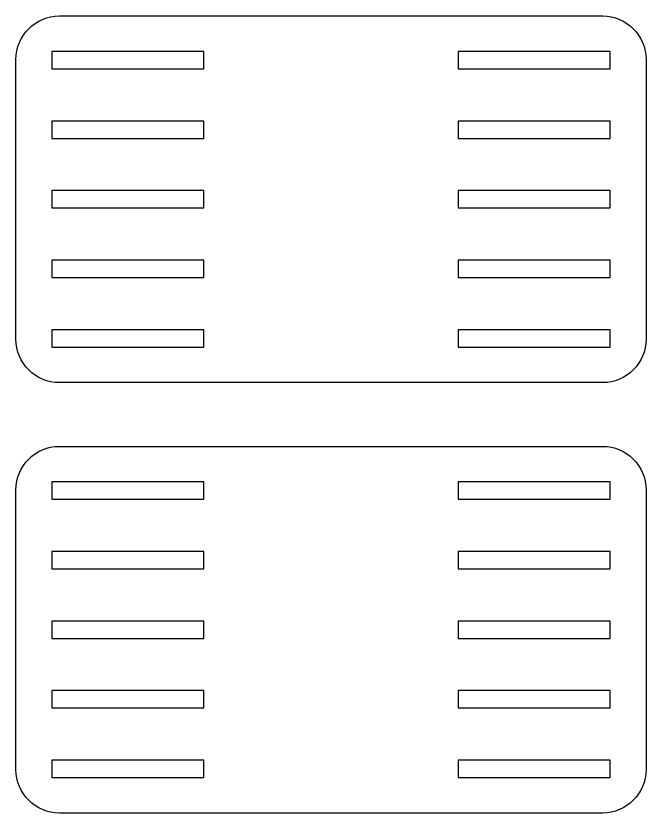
# Model space of a CAD drawing. Header units: millimetres. Extents: x -954 to -72, y 154 to 388.
# Drawn here: x -954.3 to -809.3, y 155.5 to 338.9 of the extents above; entities that cross this region are included whole.
import ezdxf

# ---------------------------------------------------------------- set-up
doc = ezdxf.new("R2010")
doc.units = ezdxf.units.MM
doc.header["$MEASUREMENT"] = 0
doc.layers.add('Layer 1', color=7, linetype='Continuous')

msp = doc.modelspace()

# ---------------------------------------------------------------- linework, layer by layer
at = {"layer": 'Layer 1', "color": 250}
for points, knots in [([(-944.3072, 254.5131), (-944.3072, 254.5131), (-819.3073, 254.5131), (-819.3073, 254.5131), (-819.3073, 254.5131), (-813.8073, 254.5131), (-809.3073, 259.0132), (-809.3073, 264.513), (-809.3073, 264.513), (-809.3073, 264.513), (-809.3073, 328.8556), (-809.3073, 328.8556), (-809.3073, 328.8556), (-809.3073, 334.3554), (-813.8073, 338.8555), (-819.3073, 338.8555), (-819.3073, 338.8555), (-819.3073, 338.8555), (-944.3072, 338.8555), (-944.3072, 338.8555), (-944.3072, 338.8555), (-949.8072, 338.8555), (-954.3072, 334.3554), (-954.3072, 328.8556), (-954.3072, 328.8556), (-954.3072, 328.8556), (-954.3072, 264.513), (-954.3072, 264.513), (-954.3072, 264.513), (-954.3072, 259.0132), (-949.8072, 254.5131), (-944.3072, 254.5131)], [0, 0, 0, 0, 0.11111111, 0.11111111, 0.11111111, 0.11111111, 0.22222222, 0.22222222, 0.22222222, 0.22222222, 0.33333333, 0.33333333, 0.33333333, 0.33333333, 0.44444444, 0.44444444, 0.44444444, 0.44444444, 0.55555556, 0.55555556, 0.55555556, 0.55555556, 0.66666667, 0.66666667, 0.66666667, 0.66666667, 0.77777778, 0.77777778, 0.77777778, 0.77777778, 1, 1, 1, 1]), ([(-946.0698, 330.6843), (-946.0698, 330.6843), (-911.0698, 330.6843), (-911.0698, 330.6843), (-911.0698, 330.6843), (-911.0698, 330.6843), (-911.0698, 326.6843), (-911.0698, 326.6843), (-911.0698, 326.6843), (-911.0698, 326.6843), (-946.0698, 326.6843), (-946.0698, 326.6843), (-946.0698, 326.6843), (-946.0698, 326.6843), (-946.0698, 330.6843), (-946.0698, 330.6843)], [0, 0, 0, 0, 0.2, 0.2, 0.2, 0.2, 0.4, 0.4, 0.4, 0.4, 0.6, 0.6, 0.6, 0.6, 1, 1, 1, 1]), ([(-852.5447, 330.6843), (-852.5447, 330.6843), (-817.5447, 330.6843), (-817.5447, 330.6843), (-817.5447, 330.6843), (-817.5447, 330.6843), (-817.5447, 326.6843), (-817.5447, 326.6843), (-817.5447, 326.6843), (-817.5447, 326.6843), (-852.5447, 326.6843), (-852.5447, 326.6843), (-852.5447, 326.6843), (-852.5447, 326.6843), (-852.5447, 330.6843), (-852.5447, 330.6843)], [0, 0, 0, 0, 0.2, 0.2, 0.2, 0.2, 0.4, 0.4, 0.4, 0.4, 0.6, 0.6, 0.6, 0.6, 1, 1, 1, 1]), ([(-946.0698, 314.6843), (-946.0698, 314.6843), (-911.0698, 314.6843), (-911.0698, 314.6843), (-911.0698, 314.6843), (-911.0698, 314.6843), (-911.0698, 310.6843), (-911.0698, 310.6843), (-911.0698, 310.6843), (-911.0698, 310.6843), (-946.0698, 310.6843), (-946.0698, 310.6843), (-946.0698, 310.6843), (-946.0698, 310.6843), (-946.0698, 314.6843), (-946.0698, 314.6843)], [0, 0, 0, 0, 0.2, 0.2, 0.2, 0.2, 0.4, 0.4, 0.4, 0.4, 0.6, 0.6, 0.6, 0.6, 1, 1, 1, 1]), ([(-852.5447, 314.6843), (-852.5447, 314.6843), (-817.5447, 314.6843), (-817.5447, 314.6843), (-817.5447, 314.6843), (-817.5447, 314.6843), (-817.5447, 310.6843), (-817.5447, 310.6843), (-817.5447, 310.6843), (-817.5447, 310.6843), (-852.5447, 310.6843), (-852.5447, 310.6843), (-852.5447, 310.6843), (-852.5447, 310.6843), (-852.5447, 314.6843), (-852.5447, 314.6843)], [0, 0, 0, 0, 0.2, 0.2, 0.2, 0.2, 0.4, 0.4, 0.4, 0.4, 0.6, 0.6, 0.6, 0.6, 1, 1, 1, 1]), ([(-946.0698, 298.6843), (-946.0698, 298.6843), (-911.0698, 298.6843), (-911.0698, 298.6843), (-911.0698, 298.6843), (-911.0698, 298.6843), (-911.0698, 294.6843), (-911.0698, 294.6843), (-911.0698, 294.6843), (-911.0698, 294.6843), (-946.0698, 294.6843), (-946.0698, 294.6843), (-946.0698, 294.6843), (-946.0698, 294.6843), (-946.0698, 298.6843), (-946.0698, 298.6843)], [0, 0, 0, 0, 0.2, 0.2, 0.2, 0.2, 0.4, 0.4, 0.4, 0.4, 0.6, 0.6, 0.6, 0.6, 1, 1, 1, 1]), ([(-852.5447, 298.6843), (-852.5447, 298.6843), (-817.5447, 298.6843), (-817.5447, 298.6843), (-817.5447, 298.6843), (-817.5447, 298.6843), (-817.5447, 294.6843), (-817.5447, 294.6843), (-817.5447, 294.6843), (-817.5447, 294.6843), (-852.5447, 294.6843), (-852.5447, 294.6843), (-852.5447, 294.6843), (-852.5447, 294.6843), (-852.5447, 298.6843), (-852.5447, 298.6843)], [0, 0, 0, 0, 0.2, 0.2, 0.2, 0.2, 0.4, 0.4, 0.4, 0.4, 0.6, 0.6, 0.6, 0.6, 1, 1, 1, 1]), ([(-946.0698, 282.6843), (-946.0698, 282.6843), (-911.0698, 282.6843), (-911.0698, 282.6843), (-911.0698, 282.6843), (-911.0698, 282.6843), (-911.0698, 278.6843), (-911.0698, 278.6843), (-911.0698, 278.6843), (-911.0698, 278.6843), (-946.0698, 278.6843), (-946.0698, 278.6843), (-946.0698, 278.6843), (-946.0698, 278.6843), (-946.0698, 282.6843), (-946.0698, 282.6843)], [0, 0, 0, 0, 0.2, 0.2, 0.2, 0.2, 0.4, 0.4, 0.4, 0.4, 0.6, 0.6, 0.6, 0.6, 1, 1, 1, 1]), ([(-852.5447, 282.6843), (-852.5447, 282.6843), (-817.5447, 282.6843), (-817.5447, 282.6843), (-817.5447, 282.6843), (-817.5447, 282.6843), (-817.5447, 278.6843), (-817.5447, 278.6843), (-817.5447, 278.6843), (-817.5447, 278.6843), (-852.5447, 278.6843), (-852.5447, 278.6843), (-852.5447, 278.6843), (-852.5447, 278.6843), (-852.5447, 282.6843), (-852.5447, 282.6843)], [0, 0, 0, 0, 0.2, 0.2, 0.2, 0.2, 0.4, 0.4, 0.4, 0.4, 0.6, 0.6, 0.6, 0.6, 1, 1, 1, 1]), ([(-946.0698, 266.6843), (-946.0698, 266.6843), (-911.0698, 266.6843), (-911.0698, 266.6843), (-911.0698, 266.6843), (-911.0698, 266.6843), (-911.0698, 262.6843), (-911.0698, 262.6843), (-911.0698, 262.6843), (-911.0698, 262.6843), (-946.0698, 262.6843), (-946.0698, 262.6843), (-946.0698, 262.6843), (-946.0698, 262.6843), (-946.0698, 266.6843), (-946.0698, 266.6843)], [0, 0, 0, 0, 0.2, 0.2, 0.2, 0.2, 0.4, 0.4, 0.4, 0.4, 0.6, 0.6, 0.6, 0.6, 1, 1, 1, 1]), ([(-852.5447, 266.6843), (-852.5447, 266.6843), (-817.5447, 266.6843), (-817.5447, 266.6843), (-817.5447, 266.6843), (-817.5447, 266.6843), (-817.5447, 262.6843), (-817.5447, 262.6843), (-817.5447, 262.6843), (-817.5447, 262.6843), (-852.5447, 262.6843), (-852.5447, 262.6843), (-852.5447, 262.6843), (-852.5447, 262.6843), (-852.5447, 266.6843), (-852.5447, 266.6843)], [0, 0, 0, 0, 0.2, 0.2, 0.2, 0.2, 0.4, 0.4, 0.4, 0.4, 0.6, 0.6, 0.6, 0.6, 1, 1, 1, 1]), ([(-944.3072, 155.5179), (-944.3072, 155.5179), (-819.3073, 155.5179), (-819.3073, 155.5179), (-819.3073, 155.5179), (-813.8073, 155.5179), (-809.3073, 160.018), (-809.3073, 165.5178), (-809.3073, 165.5178), (-809.3073, 165.5178), (-809.3073, 229.8602), (-809.3073, 229.8602), (-809.3073, 229.8602), (-809.3073, 235.36), (-813.8073, 239.8601), (-819.3073, 239.8601), (-819.3073, 239.8601), (-819.3073, 239.8601), (-944.3072, 239.8601), (-944.3072, 239.8601), (-944.3072, 239.8601), (-949.8072, 239.8601), (-954.3072, 235.36), (-954.3072, 229.8602), (-954.3072, 229.8602), (-954.3072, 229.8602), (-954.3072, 165.5178), (-954.3072, 165.5178), (-954.3072, 165.5178), (-954.3072, 160.018), (-949.8072, 155.5179), (-944.3072, 155.5179)], [0, 0, 0, 0, 0.11111111, 0.11111111, 0.11111111, 0.11111111, 0.22222222, 0.22222222, 0.22222222, 0.22222222, 0.33333333, 0.33333333, 0.33333333, 0.33333333, 0.44444444, 0.44444444, 0.44444444, 0.44444444, 0.55555556, 0.55555556, 0.55555556, 0.55555556, 0.66666667, 0.66666667, 0.66666667, 0.66666667, 0.77777778, 0.77777778, 0.77777778, 0.77777778, 1, 1, 1, 1]), ([(-946.0698, 231.6889), (-946.0698, 231.6889), (-911.0698, 231.6889), (-911.0698, 231.6889), (-911.0698, 231.6889), (-911.0698, 231.6889), (-911.0698, 227.6889), (-911.0698, 227.6889), (-911.0698, 227.6889), (-911.0698, 227.6889), (-946.0698, 227.6889), (-946.0698, 227.6889), (-946.0698, 227.6889), (-946.0698, 227.6889), (-946.0698, 231.6889), (-946.0698, 231.6889)], [0, 0, 0, 0, 0.2, 0.2, 0.2, 0.2, 0.4, 0.4, 0.4, 0.4, 0.6, 0.6, 0.6, 0.6, 1, 1, 1, 1]), ([(-852.5447, 231.6889), (-852.5447, 231.6889), (-817.5447, 231.6889), (-817.5447, 231.6889), (-817.5447, 231.6889), (-817.5447, 231.6889), (-817.5447, 227.6889), (-817.5447, 227.6889), (-817.5447, 227.6889), (-817.5447, 227.6889), (-852.5447, 227.6889), (-852.5447, 227.6889), (-852.5447, 227.6889), (-852.5447, 227.6889), (-852.5447, 231.6889), (-852.5447, 231.6889)], [0, 0, 0, 0, 0.2, 0.2, 0.2, 0.2, 0.4, 0.4, 0.4, 0.4, 0.6, 0.6, 0.6, 0.6, 1, 1, 1, 1]), ([(-946.0698, 215.689), (-946.0698, 215.689), (-911.0698, 215.689), (-911.0698, 215.689), (-911.0698, 215.689), (-911.0698, 215.689), (-911.0698, 211.6891), (-911.0698, 211.6891), (-911.0698, 211.6891), (-911.0698, 211.6891), (-946.0698, 211.6891), (-946.0698, 211.6891), (-946.0698, 211.6891), (-946.0698, 211.6891), (-946.0698, 215.689), (-946.0698, 215.689)], [0, 0, 0, 0, 0.2, 0.2, 0.2, 0.2, 0.4, 0.4, 0.4, 0.4, 0.6, 0.6, 0.6, 0.6, 1, 1, 1, 1]), ([(-852.5447, 215.689), (-852.5447, 215.689), (-817.5447, 215.689), (-817.5447, 215.689), (-817.5447, 215.689), (-817.5447, 215.689), (-817.5447, 211.6891), (-817.5447, 211.6891), (-817.5447, 211.6891), (-817.5447, 211.6891), (-852.5447, 211.6891), (-852.5447, 211.6891), (-852.5447, 211.6891), (-852.5447, 211.6891), (-852.5447, 215.689), (-852.5447, 215.689)], [0, 0, 0, 0, 0.2, 0.2, 0.2, 0.2, 0.4, 0.4, 0.4, 0.4, 0.6, 0.6, 0.6, 0.6, 1, 1, 1, 1]), ([(-946.0698, 199.6891), (-946.0698, 199.6891), (-911.0698, 199.6891), (-911.0698, 199.6891), (-911.0698, 199.6891), (-911.0698, 199.6891), (-911.0698, 195.6891), (-911.0698, 195.6891), (-911.0698, 195.6891), (-911.0698, 195.6891), (-946.0698, 195.6891), (-946.0698, 195.6891), (-946.0698, 195.6891), (-946.0698, 195.6891), (-946.0698, 199.6891), (-946.0698, 199.6891)], [0, 0, 0, 0, 0.2, 0.2, 0.2, 0.2, 0.4, 0.4, 0.4, 0.4, 0.6, 0.6, 0.6, 0.6, 1, 1, 1, 1]), ([(-852.5447, 199.6891), (-852.5447, 199.6891), (-817.5447, 199.6891), (-817.5447, 199.6891), (-817.5447, 199.6891), (-817.5447, 199.6891), (-817.5447, 195.6891), (-817.5447, 195.6891), (-817.5447, 195.6891), (-817.5447, 195.6891), (-852.5447, 195.6891), (-852.5447, 195.6891), (-852.5447, 195.6891), (-852.5447, 195.6891), (-852.5447, 199.6891), (-852.5447, 199.6891)], [0, 0, 0, 0, 0.2, 0.2, 0.2, 0.2, 0.4, 0.4, 0.4, 0.4, 0.6, 0.6, 0.6, 0.6, 1, 1, 1, 1]), ([(-946.0698, 183.6891), (-946.0698, 183.6891), (-911.0698, 183.6891), (-911.0698, 183.6891), (-911.0698, 183.6891), (-911.0698, 183.6891), (-911.0698, 179.6891), (-911.0698, 179.6891), (-911.0698, 179.6891), (-911.0698, 179.6891), (-946.0698, 179.6891), (-946.0698, 179.6891), (-946.0698, 179.6891), (-946.0698, 179.6891), (-946.0698, 183.6891), (-946.0698, 183.6891)], [0, 0, 0, 0, 0.2, 0.2, 0.2, 0.2, 0.4, 0.4, 0.4, 0.4, 0.6, 0.6, 0.6, 0.6, 1, 1, 1, 1]), ([(-852.5447, 183.6891), (-852.5447, 183.6891), (-817.5447, 183.6891), (-817.5447, 183.6891), (-817.5447, 183.6891), (-817.5447, 183.6891), (-817.5447, 179.6891), (-817.5447, 179.6891), (-817.5447, 179.6891), (-817.5447, 179.6891), (-852.5447, 179.6891), (-852.5447, 179.6891), (-852.5447, 179.6891), (-852.5447, 179.6891), (-852.5447, 183.6891), (-852.5447, 183.6891)], [0, 0, 0, 0, 0.2, 0.2, 0.2, 0.2, 0.4, 0.4, 0.4, 0.4, 0.6, 0.6, 0.6, 0.6, 1, 1, 1, 1]), ([(-946.0698, 167.6891), (-946.0698, 167.6891), (-911.0698, 167.6891), (-911.0698, 167.6891), (-911.0698, 167.6891), (-911.0698, 167.6891), (-911.0698, 163.6891), (-911.0698, 163.6891), (-911.0698, 163.6891), (-911.0698, 163.6891), (-946.0698, 163.6891), (-946.0698, 163.6891), (-946.0698, 163.6891), (-946.0698, 163.6891), (-946.0698, 167.6891), (-946.0698, 167.6891)], [0, 0, 0, 0, 0.2, 0.2, 0.2, 0.2, 0.4, 0.4, 0.4, 0.4, 0.6, 0.6, 0.6, 0.6, 1, 1, 1, 1]), ([(-852.5447, 167.6891), (-852.5447, 167.6891), (-817.5447, 167.6891), (-817.5447, 167.6891), (-817.5447, 167.6891), (-817.5447, 167.6891), (-817.5447, 163.6891), (-817.5447, 163.6891), (-817.5447, 163.6891), (-817.5447, 163.6891), (-852.5447, 163.6891), (-852.5447, 163.6891), (-852.5447, 163.6891), (-852.5447, 163.6891), (-852.5447, 167.6891), (-852.5447, 167.6891)], [0, 0, 0, 0, 0.2, 0.2, 0.2, 0.2, 0.4, 0.4, 0.4, 0.4, 0.6, 0.6, 0.6, 0.6, 1, 1, 1, 1])]:
    msp.add_open_spline(points, degree=3, knots=knots, dxfattribs=at)

doc.saveas('drawing.dxf')
